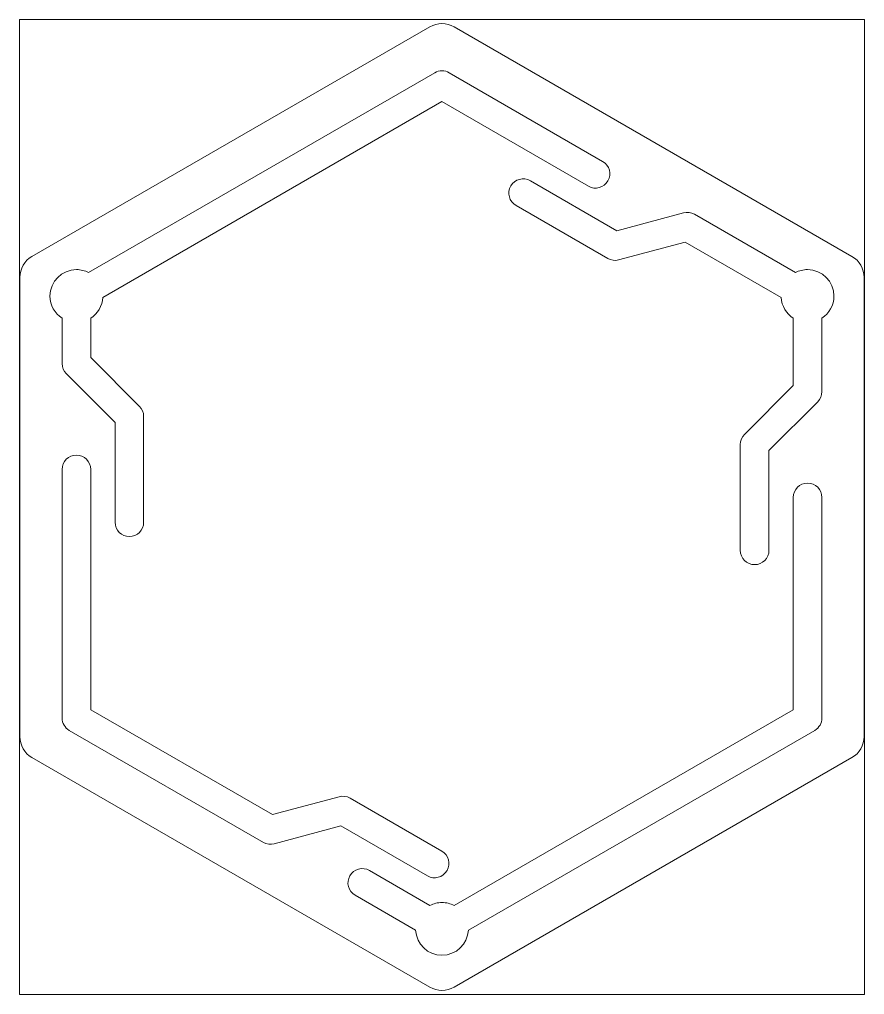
# Paper-space layout 'Layout1' of a CAD drawing. Header units: millimetres. Extents: x 0 to 104, y 0 to 120.
# The model-space entities are those that its viewports show. They can reach past a viewport. Long polylines and large blocks are cut down to what shows.
import ezdxf

# ---------------------------------------------------------------- set-up
doc = ezdxf.new("R2010")
doc.units = ezdxf.units.MM

msp = doc.modelspace()

# ---------------------------------------------------------------- linework, layer by layer
at = {"color": 18, "linetype": 'Continuous', "lineweight": 9, "true_color": 0x000000}
for points, knots in [([(60.08, 119.18), (61.01, 119.71), (62.16, 119.71), (63.08, 119.18), (63.08, 119.18), (112.04, 90.91), (112.04, 90.91), (112.97, 90.37), (113.54, 89.38), (113.54, 88.31), (113.54, 88.31), (113.54, 31.77), (113.54, 31.77), (113.54, 30.7), (112.97, 29.71), (112.04, 29.18), (112.04, 29.18), (63.08, 0.91), (63.08, 0.91), (62.16, 0.37), (61.01, 0.37), (60.08, 0.91), (60.08, 0.91), (11.11, 29.18), (11.11, 29.18), (10.19, 29.71), (9.62, 30.7), (9.62, 31.76), (9.62, 31.76), (9.62, 88.33), (9.62, 88.33), (9.62, 89.39), (10.19, 90.37), (11.1, 90.9), (11.1, 90.9), (60.08, 119.18), (60.08, 119.18)], [0, 0, 0, 0, 1, 1, 1, 2, 2, 2, 3, 3, 3, 4, 4, 4, 5, 5, 5, 6, 6, 6, 7, 7, 7, 8, 8, 8, 9, 9, 9, 10, 10, 10, 11, 11, 11, 12, 12, 12, 12]), ([(14.82, 83.3), (13.93, 83.88), (13.33, 84.88), (13.33, 86.03), (13.33, 87.82), (14.79, 89.28), (16.58, 89.28), (17.12, 89.28), (17.62, 89.15), (18.07, 88.92), (18.07, 88.92), (60.7, 113.53), (60.7, 113.53), (61.25, 113.85), (61.92, 113.85), (62.47, 113.53), (62.47, 113.53), (81.36, 102.61), (81.36, 102.61), (82.21, 102.12), (82.5, 101.04), (82.01, 100.2), (81.52, 99.36), (80.44, 99.07), (79.6, 99.55), (79.6, 99.55), (61.58, 109.97), (61.58, 109.97), (61.58, 109.97), (19.83, 85.86), (19.83, 85.86), (19.77, 84.79), (19.2, 83.85), (18.35, 83.3), (18.35, 83.3), (18.35, 78.44), (18.35, 78.44), (18.35, 78.44), (24.35, 72.44), (24.35, 72.44), (24.68, 72.11), (24.86, 71.66), (24.86, 71.2), (24.86, 71.2), (24.86, 58.16), (24.86, 58.16), (24.86, 57.19), (24.07, 56.4), (23.1, 56.4), (22.13, 56.4), (21.34, 57.19), (21.34, 58.16), (21.34, 58.16), (21.34, 70.46), (21.34, 70.46), (21.34, 70.46), (15.34, 76.47), (15.34, 76.47), (15.01, 76.8), (14.82, 77.24), (14.82, 77.71), (14.82, 77.71), (14.82, 83.3), (14.82, 83.3)], [0, 0, 0, 0, 1, 1, 1, 2, 2, 2, 3, 3, 3, 4, 4, 4, 5, 5, 5, 6, 6, 6, 7, 7, 7, 8, 8, 8, 9, 9, 9, 10, 10, 10, 11, 11, 11, 12, 12, 12, 13, 13, 13, 14, 14, 14, 15, 15, 15, 16, 16, 16, 17, 17, 17, 18, 18, 18, 19, 19, 19, 20, 20, 20, 21, 21, 21, 21]), ([(103.34, 85.86), (103.34, 85.86), (91.52, 92.67), (91.52, 92.67), (91.52, 92.67), (83.32, 90.48), (83.32, 90.48), (82.87, 90.35), (82.39, 90.42), (81.99, 90.65), (81.99, 90.65), (70.7, 97.17), (70.7, 97.17), (69.85, 97.66), (69.56, 98.73), (70.05, 99.58), (70.54, 100.42), (71.62, 100.71), (72.46, 100.22), (72.46, 100.22), (83.12, 94.07), (83.12, 94.07), (83.12, 94.07), (91.31, 96.27), (91.31, 96.27), (91.76, 96.39), (92.25, 96.33), (92.65, 96.09), (92.65, 96.09), (105.1, 88.92), (105.1, 88.92), (105.54, 89.15), (106.05, 89.28), (106.58, 89.28), (108.38, 89.28), (109.83, 87.82), (109.83, 86.03), (109.83, 84.88), (109.24, 83.88), (108.35, 83.3), (108.35, 83.3), (108.35, 74.26), (108.35, 74.26), (108.35, 73.79), (108.16, 73.34), (107.83, 73.01), (107.83, 73.01), (101.83, 67.01), (101.83, 67.01), (101.83, 67.01), (101.83, 54.71), (101.83, 54.71), (101.83, 53.73), (101.04, 52.94), (100.07, 52.94), (99.09, 52.94), (98.3, 53.73), (98.3, 54.71), (98.3, 54.71), (98.3, 67.74), (98.3, 67.74), (98.3, 68.21), (98.49, 68.66), (98.82, 68.99), (98.82, 68.99), (104.82, 74.99), (104.82, 74.99), (104.82, 74.99), (104.82, 83.3), (104.82, 83.3), (103.97, 83.85), (103.39, 84.78), (103.34, 85.86)], [0, 0, 0, 0, 1, 1, 1, 2, 2, 2, 3, 3, 3, 4, 4, 4, 5, 5, 5, 6, 6, 6, 7, 7, 7, 8, 8, 8, 9, 9, 9, 10, 10, 10, 11, 11, 11, 12, 12, 12, 13, 13, 13, 14, 14, 14, 15, 15, 15, 16, 16, 16, 17, 17, 17, 18, 18, 18, 19, 19, 19, 20, 20, 20, 21, 21, 21, 22, 22, 22, 23, 23, 23, 24, 24, 24, 24]), ([(14.82, 64.68), (14.82, 65.65), (15.61, 66.44), (16.58, 66.44), (17.56, 66.44), (18.35, 65.65), (18.35, 64.68), (18.35, 64.68), (18.35, 35.08), (18.35, 35.08), (18.35, 35.08), (40.73, 22.16), (40.73, 22.16), (40.73, 22.16), (48.93, 24.36), (48.93, 24.36), (49.38, 24.48), (49.86, 24.42), (50.27, 24.18), (50.27, 24.18), (61.56, 17.67), (61.56, 17.67), (62.4, 17.18), (62.69, 16.1), (62.2, 15.26), (61.71, 14.41), (60.63, 14.12), (59.79, 14.61), (59.79, 14.61), (49.14, 20.76), (49.14, 20.76), (49.14, 20.76), (40.94, 18.56), (40.94, 18.56), (40.49, 18.44), (40.01, 18.5), (39.6, 18.74), (39.6, 18.74), (15.7, 32.53), (15.7, 32.53), (15.16, 32.85), (14.82, 33.43), (14.82, 34.06), (14.82, 34.06), (14.82, 64.68), (14.82, 64.68)], [0, 0, 0, 0, 1, 1, 1, 2, 2, 2, 3, 3, 3, 4, 4, 4, 5, 5, 5, 6, 6, 6, 7, 7, 7, 8, 8, 8, 9, 9, 9, 10, 10, 10, 11, 11, 11, 12, 12, 12, 13, 13, 13, 14, 14, 14, 15, 15, 15, 15]), ([(58.34, 7.92), (58.34, 7.92), (50.89, 12.22), (50.89, 12.22), (50.05, 12.71), (49.76, 13.78), (50.24, 14.63), (50.73, 15.47), (51.81, 15.76), (52.65, 15.27), (52.65, 15.27), (60.1, 10.97), (60.1, 10.97), (60.55, 11.2), (61.05, 11.33), (61.58, 11.33), (62.12, 11.33), (62.62, 11.2), (63.07, 10.97), (63.07, 10.97), (104.82, 35.08), (104.82, 35.08), (104.82, 35.08), (104.82, 61.22), (104.82, 61.22), (104.82, 62.2), (105.61, 62.99), (106.58, 62.99), (107.56, 62.99), (108.35, 62.2), (108.35, 61.22), (108.35, 61.22), (108.35, 34.06), (108.35, 34.06), (108.35, 33.43), (108.01, 32.85), (107.47, 32.53), (107.47, 32.53), (64.83, 7.92), (64.83, 7.92), (64.74, 6.2), (63.32, 4.83), (61.58, 4.83), (59.84, 4.83), (58.42, 6.2), (58.34, 7.92)], [0, 0, 0, 0, 1, 1, 1, 2, 2, 2, 3, 3, 3, 4, 4, 4, 5, 5, 5, 6, 6, 6, 7, 7, 7, 8, 8, 8, 9, 9, 9, 10, 10, 10, 11, 11, 11, 12, 12, 12, 13, 13, 13, 14, 14, 14, 15, 15, 15, 15])]:
    msp.add_open_spline(points, degree=3, knots=knots, dxfattribs=at)

psp = doc.layouts.get("Layout1")

# ---------------------------------------------------------------- viewports
at = {"layer": '0'}
psp.add_viewport(center=(52, 60.04), size=(104.01, 120.085), view_center_point=(61.58, 60.04), view_height=120.085, dxfattribs=at)

doc.saveas('drawing.dxf')
